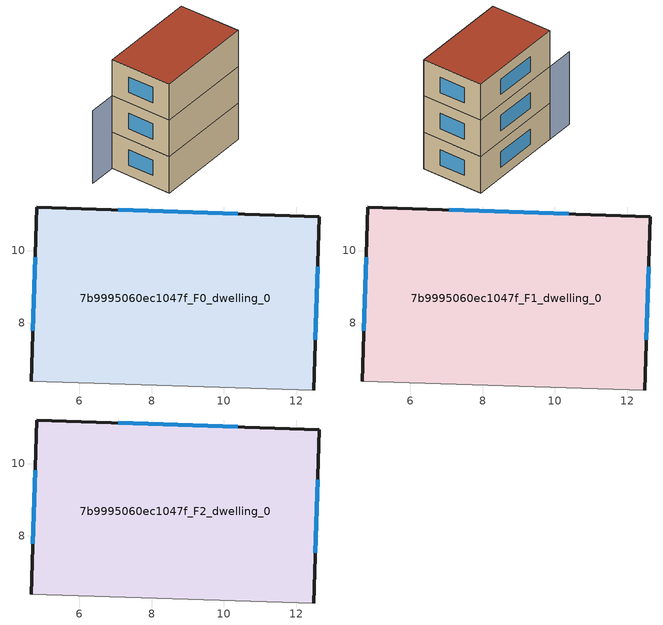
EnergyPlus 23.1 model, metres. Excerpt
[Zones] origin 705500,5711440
7b9995060ec1047f_F0_dwelling_0
 floor ground (EU_floor_Construction): 12.63,10.94 12.48,6.15 4.68,6.39 4.83,11.2 z0
 wall outside (EU_wall_Construction): 12.48,6.15 12.63,10.94 4.83,11.2 4.68,6.39 z0:3
 wall adiabatic (EU_wall_Construction): 4.68,6.39 12.48,6.15 z0:3
 window (EU_Window_Construction): 12.52,7.53 12.58,9.56 / 4.79,9.81 4.72,7.78 / 10.37,11.02 7.08,11.13 z0.87:2.13
7b9995060ec1047f_F1_dwelling_0
 floor to 7b9995060ec1047f_F0_dwelling_0 (EU_floor_Construction): 12.63,10.94 12.48,6.15 4.68,6.39 4.83,11.2 z3
 wall outside (EU_wall_Construction): 12.48,6.15 12.63,10.94 4.83,11.2 4.68,6.39 z3:6
 wall adiabatic (EU_wall_Construction): 4.68,6.39 12.48,6.15 z3:6
 window (EU_Window_Construction): 12.52,7.53 12.58,9.56 / 4.79,9.81 4.72,7.78 / 10.37,11.02 7.08,11.13 z3.87:5.13
7b9995060ec1047f_F2_dwelling_0
 floor to 7b9995060ec1047f_F1_dwelling_0 (EU_floor_Construction): 12.63,10.94 12.48,6.15 4.68,6.39 4.83,11.2 z6
 wall outside (EU_wall_Construction): 12.48,6.15 12.63,10.94 4.83,11.2 4.68,6.39 z6:9
 wall adiabatic (EU_wall_Construction): 4.68,6.39 12.48,6.15 z6:9
 window (EU_Window_Construction): 12.52,7.53 12.58,9.56 / 4.79,9.81 4.72,7.78 / 10.37,11.02 7.08,11.13 z6.87:8.13
 roof outside (EU_roof_Construction): 12.48,6.15 12.63,10.94 4.83,11.2 4.68,6.39 z9
shading: 4.68,6.4 12.48,6.15 z0:9; 11.88,10.97 2.65,11.27 z0:6
[Building]
EU S2 Campaign: North Axis=0; Terrain=City; Solar Distribution=FullExterior
[Site:Location]
London: Latitude=51.5; Longitude=-0.5; Time Zone=0; Elevation=25
[SizingPeriod:WeatherFileDays]
AnnualSizingPeriod: Begin Month=1; Begin Day of Month=1; End Month=12; End Day of Month=31; Day of Week for Start Day=Monday; Use Weather File Daylight Saving Period=No; Use Weather File Rain and Snow Indicators=No
[MATERIAL]
EU_InternalMass_Material: Roughness=MediumRough; Thickness=0.1; Conductivity=1; Density=1800; Specific Heat=900; Thermal Absorptance=0.9; Solar Absorptance=0.7; Visible Absorptance=0.7
[MATERIAL:NOMASS] Roughness=MediumRough; Thermal Absorptance=0.9; Solar Absorptance=0.7; Visible Absorptance=0.7
Name | Thermal Resistance
EU_wall_NoMass | 0.724719
EU_roof_NoMass | 2.98947
EU_floor_NoMass | 2.39157
[WINDOWMATERIAL:SIMPLEGLAZINGSYSTEM]
EU_Window_SimpleGlazing: UFactor=2.63425; Solar Heat Gain Coefficient=0.76; Visible Transmittance=0.76
[CONSTRUCTION]
EU_wall_Construction: EU_wall_NoMass
EU_roof_Construction: EU_roof_NoMass
EU_floor_Construction: EU_floor_NoMass
EU_Window_Construction: EU_Window_SimpleGlazing
EU_InternalMass_Construction: EU_InternalMass_Material
[ZONE] Type=1; Multiplier=1; Ceiling Height=autocalculate; Volume=112.562; Floor Area=autocalculate; Part of Total Floor Area=Yes
7b9995060ec1047f_F0_dwelling_0; 7b9995060ec1047f_F1_dwelling_0; 7b9995060ec1047f_F2_dwelling_0
[INTERNALMASS] Construction=EU_InternalMass_Construction; Surface Area=37.5205
Name | Zone or ZoneList
7b9995060ec1047f_F0_dwelling_0_EU_InternalMass | 7b9995060ec1047f_F0_dwelling_0
7b9995060ec1047f_F1_dwelling_0_EU_InternalMass | 7b9995060ec1047f_F1_dwelling_0
7b9995060ec1047f_F2_dwelling_0_EU_InternalMass | 7b9995060ec1047f_F2_dwelling_0
[OTHEREQUIPMENT] Fuel Type=Electricity; Design Level Calculation Method=Watts/Area; Power per Zone Floor Area=1; Fraction Latent=0; Fraction Radiant=0; Fraction Lost=0; Carbon Dioxide Generation Rate=0; EndUse Subcategory=EU_Step8_InternalGains
Name | Zone or ZoneList or Space or SpaceList | Schedule
EU_Step8_InternalGain_7b9995060ec1047f_F0_dwelling_0_f000 | 7b9995060ec1047f_F0_dwelling_0 | EU_Step8_GainSchedule_7b9995060ec1047f_F0_dwelling_0_f000
EU_Step8_InternalGain_7b9995060ec1047f_F1_dwelling_0_f000 | 7b9995060ec1047f_F1_dwelling_0 | EU_Step8_GainSchedule_7b9995060ec1047f_F1_dwelling_0_f000
EU_Step8_InternalGain_7b9995060ec1047f_F2_dwelling_0_f000 | 7b9995060ec1047f_F2_dwelling_0 | EU_Step8_GainSchedule_7b9995060ec1047f_F2_dwelling_0_f000
[ZONEVENTILATION:DESIGNFLOWRATE] Schedule=EU_AlwaysOn; Design Flow Rate Calculation Method=AirChanges/Hour; Air Changes per Hour=0.418135; Ventilation Type=Natural; Fan Pressure Rise=0; Fan Total Efficiency=1; Constant Term Coefficient=1; Temperature Term Coefficient=0; Velocity Term Coefficient=0; Velocity Squared Term Coefficient=0; Minimum Indoor Temperature=-100; Maximum Indoor Temperature=100; Delta Temperature=-100; Minimum Outdoor Temperature=-100; Maximum Outdoor Temperature=100; Maximum Wind Speed=40
Name | Zone or ZoneList or Space or SpaceList
EU_ConstantAir_7b9995060ec1047f_F0_dwelling_0 | 7b9995060ec1047f_F0_dwelling_0
EU_ConstantAir_7b9995060ec1047f_F1_dwelling_0 | 7b9995060ec1047f_F1_dwelling_0
EU_ConstantAir_7b9995060ec1047f_F2_dwelling_0 | 7b9995060ec1047f_F2_dwelling_0
[HVACTEMPLATE:THERMOSTAT] Constant Heating Setpoint=20; Constant Cooling Setpoint=50
EU_HeatOnly_7b9995060ec1047f_F0_dwelling_0; EU_HeatOnly_7b9995060ec1047f_F1_dwelling_0; EU_HeatOnly_7b9995060ec1047f_F2_dwelling_0
[HVACTEMPLATE:ZONE:IDEALLOADSAIRSYSTEM] System Availability Schedule=EU_AlwaysOn; Maximum Heating Supply Air Temperature=50; Minimum Cooling Supply Air Temperature=13; Maximum Heating Supply Air Humidity Ratio=0.0156; Minimum Cooling Supply Air Humidity Ratio=0.0077; Heating Limit=NoLimit; Cooling Limit=NoLimit; Heating Availability Schedule=EU_AlwaysOn; Cooling Availability Schedule=EU_CoolingOff; Dehumidification Control Type=ConstantSensibleHeatRatio; Cooling Sensible Heat Ratio=0.7; Dehumidification Setpoint=60; Humidification Control Type=None; Humidification Setpoint=30; Outdoor Air Method=None; Outdoor Air Flow Rate per Person=0.00944; Outdoor Air Flow Rate per Zone Floor Area=0; Outdoor Air Flow Rate per Zone=0; Demand Controlled Ventilation Type=None; Outdoor Air Economizer Type=NoEconomizer; Heat Recovery Type=None; Sensible Heat Recovery Effectiveness=0.7; Latent Heat Recovery Effectiveness=0.65
Name | Template Thermostat
7b9995060ec1047f_F0_dwelling_0 | EU_HeatOnly_7b9995060ec1047f_F0_dwelling_0
7b9995060ec1047f_F1_dwelling_0 | EU_HeatOnly_7b9995060ec1047f_F1_dwelling_0
7b9995060ec1047f_F2_dwelling_0 | EU_HeatOnly_7b9995060ec1047f_F2_dwelling_0
[SIZING:ZONE] Zone Cooling Design Supply Air Temperature Input Method=SupplyAirTemperature; Zone Cooling Design Supply Air Temperature=13; Zone Heating Design Supply Air Temperature Input Method=SupplyAirTemperature; Zone Heating Design Supply Air Temperature=50; Zone Cooling Design Supply Air Humidity Ratio=0.008; Zone Heating Design Supply Air Humidity Ratio=0.008; Cooling Design Air Flow Method=DesignDay; Cooling Design Air Flow Rate=0; Cooling Minimum Air Flow per Zone Floor Area=0.000762; Cooling Minimum Air Flow=0; Cooling Minimum Air Flow Fraction=0.2; Heating Design Air Flow Method=DesignDay; Heating Design Air Flow Rate=0; Heating Maximum Air Flow per Zone Floor Area=0.002032; Heating Maximum Air Flow=0.141576; Heating Maximum Air Flow Fraction=0.3; Account for Dedicated Outdoor Air System=No; Dedicated Outdoor Air System Control Strategy=NeutralSupplyAir; Dedicated Outdoor Air Low Setpoint Temperature for Design=autosize; Dedicated Outdoor Air High Setpoint Temperature for Design=autosize; Zone Load Sizing Method=Sensible Load Only No Latent Load; Zone Latent Cooling Design Supply Air Humidity Ratio Input Method=HumidityRatioDifference; Zone Cooling Design Supply Air Humidity Ratio Difference=0.005; Zone Latent Heating Design Supply Air Humidity Ratio Input Method=HumidityRatioDifference; Zone Humidification Design Supply Air Humidity Ratio Difference=0.005
7b9995060ec1047f_F0_dwelling_0; 7b9995060ec1047f_F1_dwelling_0; 7b9995060ec1047f_F2_dwelling_0
[SCHEDULE:CONSTANT]
Name | Hourly Value
EU_AlwaysOn | 1
EU_CoolingOff | 0
[SCHEDULE:FILE] Column Number=1; Rows to Skip at Top=0; Number of Hours of Data=8760; Column Separator=Comma; Interpolate to Timestep=No; Minutes per Item=60; Adjust Schedule for Daylight Savings=Yes
Name | File
EU_Step8_GainSchedule_7b9995060ec1047f_F0_dwelling_0_f000 | ../../schedules/7b9995060ec1047f/7b9995060ec1047f_F0_dwelling_0_f000_gain.csv
EU_Step8_GainSchedule_7b9995060ec1047f_F1_dwelling_0_f000 | ../../schedules/7b9995060ec1047f/7b9995060ec1047f_F1_dwelling_0_f000_gain.csv
EU_Step8_GainSchedule_7b9995060ec1047f_F2_dwelling_0_f000 | ../../schedules/7b9995060ec1047f/7b9995060ec1047f_F2_dwelling_0_f000_gain.csv
